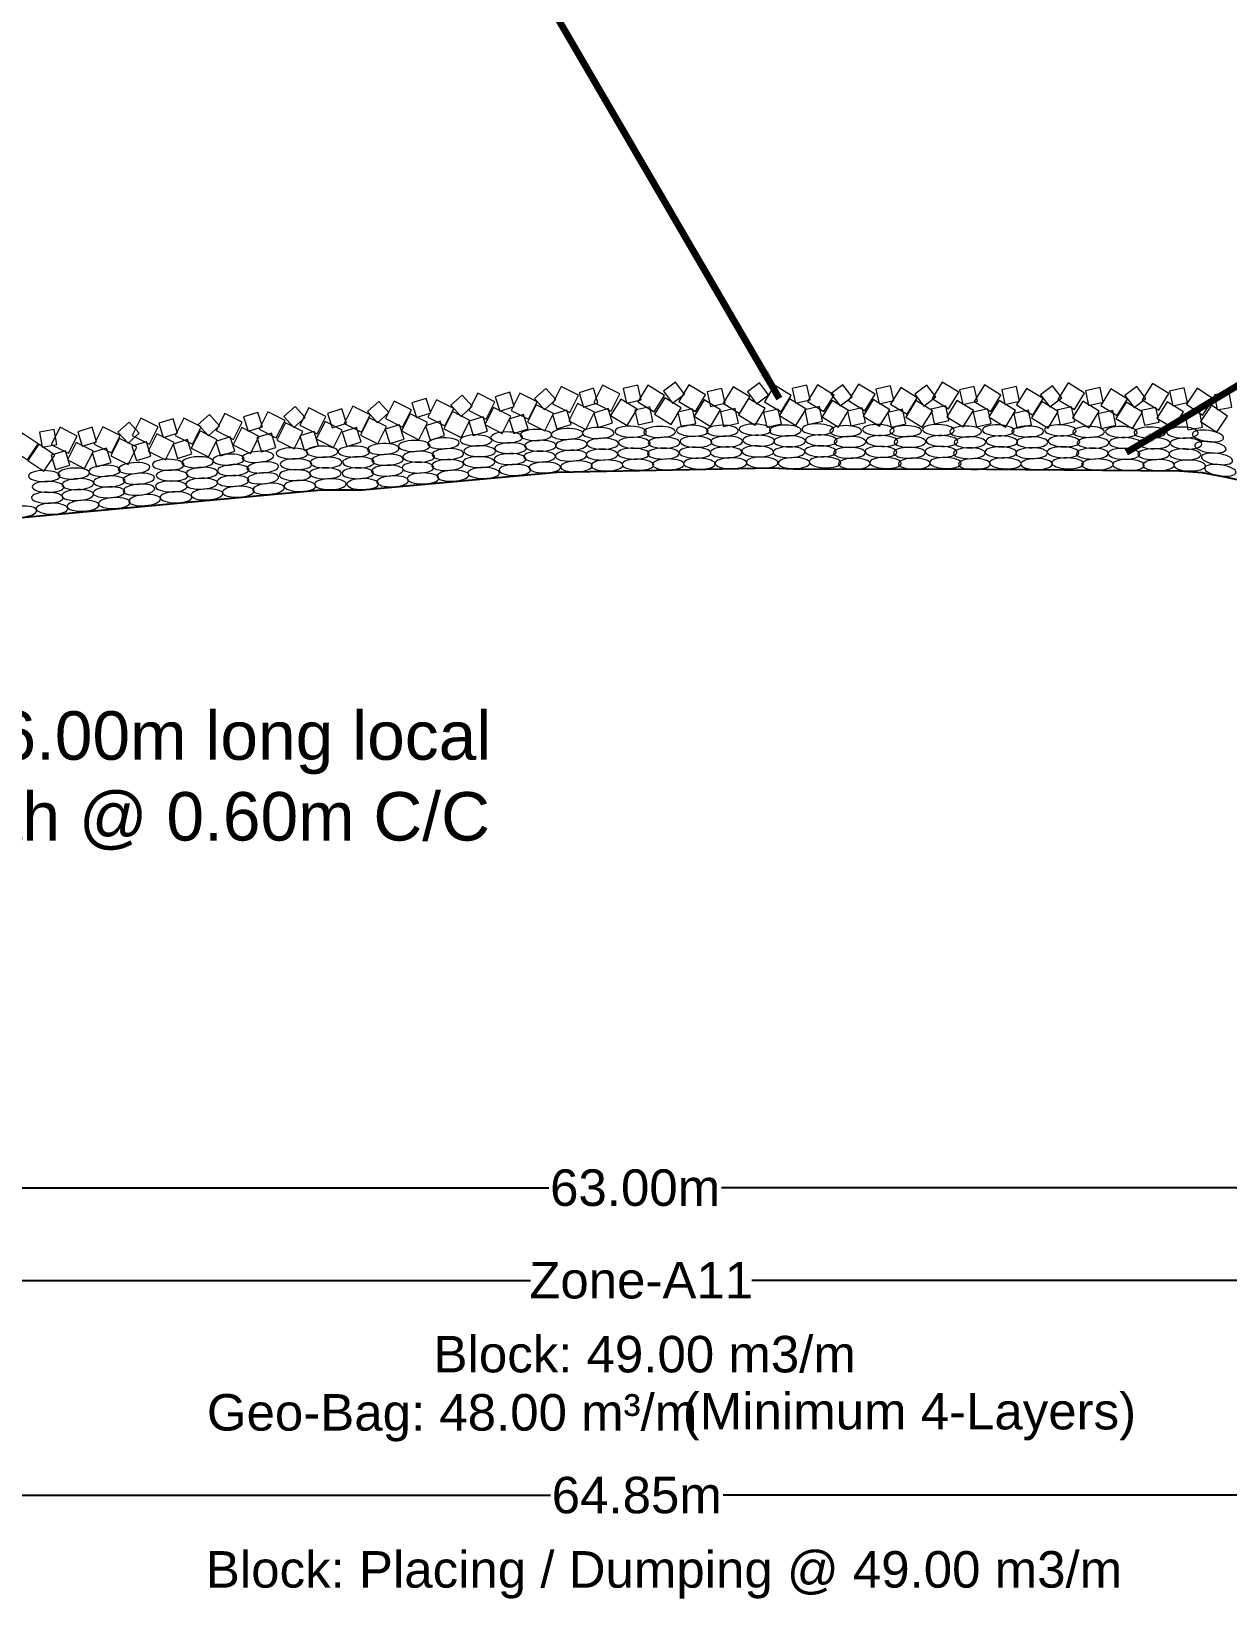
# Model space of a CAD drawing. Header units: inches. Extents: x -885 to 26362, y -28010 to 990.
# Drawn here: x -456.75 to -428.9, y -13298.31 to -13261.82 of the extents above; entities that cross this region are included whole.
import ezdxf

# ---------------------------------------------------------------- set-up
doc = ezdxf.new("R2010")
doc.units = ezdxf.units.IN
doc.header["$MEASUREMENT"] = 0
doc.header["$PDMODE"] = 3
doc.linetypes.add('HIDDEN', pattern=[9.525, 6.35, -3.175])
doc.layers.add('GL', color=3, linetype='HIDDEN')
doc.layers.add('LINE', color=7, linetype='Continuous')
doc.styles.add('dim', font='isocp.shx')
doc.styles.get("Standard").update_dxf_attribs({"font": 'arial.ttf'})
doc.dimstyles.get("Standard").update_dxf_attribs({"dimtxt": 0.18, "dimasz": 0.18, "dimexe": 0.18, "dimexo": 0.0625, "dimgap": 0.09, "dimtad": 0, "dimtih": 1, "dimtoh": 1, "dimdec": 4, "dimzin": 0, "dimdsep": 46, "dimtxsty": 'Standard', "dimcen": 0.09, "dimadec": 0, "dimazin": 0, "dimtfac": 1, "dimtdec": 4, "dimtofl": 0, "dimtmove": 0, "dimatfit": 3, "dimfxl": 1, "dimtolj": 1, "dimtzin": 0, "dimarcsym": 0})
doc.dimstyles.new('STANDARD$0', dxfattribs={"dimscale": 0, "dimtxt": 8, "dimasz": 8, "dimexe": 4, "dimexo": 0, "dimgap": 2, "dimtad": 1, "dimdec": 0, "dimzin": 0, "dimdsep": 46, "dimtxsty": 'dim', "dimblk": 'DOTSMALL', "dimcen": 1, "dimclrd": 6, "dimclre": 6, "dimclrt": 256, "dimadec": 0, "dimazin": 0, "dimtfac": 1, "dimtdec": 0, "dimtix": 1, "dimtofl": 0, "dimtmove": 1, "dimatfit": 3, "dimldrblk": 'DOTSMALL', "dimfxl": 6, "dimtolj": 1, "dimtzin": 0, "dimarcsym": 0})

# ---------------------------------------------------------------- blocks, each defined once
blk = doc.blocks.new('*D99')
at = {"color": 0, "lineweight": -2, "ltscale": 0.5, "transparency": 16777216}
for p, q in [((-476.042, -13280.144), (-476.042, -13280.658)), ((-475.634, -13280.294), (-474.246, -13280.294)), ((-473.839, -13280.144), (-473.839, -13280.658)), ((-473.839, -13280.294), (-473.431, -13280.294))]:
    blk.add_line(p, q, dxfattribs=at)
at = {"color": 0, "linetype": 'Continuous', "ltscale": 0.5, "transparency": 16777216}
for points in [[(-475.634, -13280.226), (-475.634, -13280.362), (-476.042, -13280.294)], [(-474.246, -13280.226), (-474.246, -13280.362), (-473.839, -13280.294)]]:
    blk.add_solid(points, dxfattribs=at)
at = {"layer": 'Defpoints', "color": 0, "linetype": 'ByBlock', "ltscale": 0.5, "transparency": 16777216}
for p in [(4194.63, -9456.344), (4196.13, -9456.344), (4196.13, -9456.357)]:
    blk.add_point(p, dxfattribs=at)
at = {"layer": 'Defpoints', "color": 0, "linetype": 'Continuous', "ltscale": 0.5, "transparency": 16777216}
for p in [(-476.042, -13279.599), (-473.839, -13279.627), (-473.839, -13280.294)]:
    blk.add_point(p, dxfattribs=at)
at = {"layer": 'LINE', "color": 0, "lineweight": -2, "ltscale": 0.5, "transparency": 16777216}
for p, q in [((4193.63, -9456.344), (4191.783, -9456.344)), ((4194.63, -9456.344), (4194.63, -9456.164)), ((4196.13, -9456.344), (4196.13, -9456.164)), ((4197.13, -9456.344), (4198.13, -9456.344))]:
    blk.add_line(p, q, dxfattribs=at)
at = {"layer": 'LINE', "color": 0, "linetype": 'ByBlock', "ltscale": 0.5, "transparency": 16777216}
for points in [[(4193.63, -9456.178), (4193.63, -9456.511), (4194.63, -9456.344)], [(4197.13, -9456.178), (4197.13, -9456.511), (4196.13, -9456.344)]]:
    blk.add_solid(points, dxfattribs=at)
at = {"color": 0, "linetype": 'Continuous', "lineweight": -3, "ltscale": 0.5, "transparency": 16777216, "insert": (-471.465, -13280.294), "char_height": 1, "attachment_point": 5}
blk.add_mtext('\\A1;2.00m', dxfattribs=at)
at = {"layer": 'LINE', "color": 0, "linetype": 'ByBlock', "lineweight": 20, "ltscale": 0.5, "transparency": 16777216, "insert": (4189.275, -9456.344), "char_height": 0.85, "attachment_point": 5}
blk.add_mtext('\\A1;{\\H1.412x;1.50 m}', dxfattribs=at)
blk = doc.blocks.new('*D95')
at = {"color": 0, "lineweight": -2, "ltscale": 0.5, "transparency": 16777216}
for p, q in [((-474.19, -13288.595), (-474.19, -13289.109)), ((-473.19, -13288.745), (-444.699, -13288.745)), ((-412.19, -13288.745), (-440.68, -13288.745)), ((-411.19, -13288.595), (-411.19, -13289.109))]:
    blk.add_line(p, q, dxfattribs=at)
at = {"color": 0, "linetype": 'Continuous', "ltscale": 0.5, "transparency": 16777216}
for points in [[(-473.19, -13288.578), (-473.19, -13288.912), (-474.19, -13288.745)], [(-412.19, -13288.578), (-412.19, -13288.912), (-411.19, -13288.745)]]:
    blk.add_solid(points, dxfattribs=at)
at = {"layer": 'Defpoints', "color": 0, "linetype": 'Continuous', "ltscale": 0.5, "transparency": 16777216}
for p in [(-474.19, -13288.146), (-411.19, -13288.146), (-411.19, -13288.745)]:
    blk.add_point(p, dxfattribs=at)
at = {"color": 0, "linetype": 'Continuous', "lineweight": -3, "ltscale": 0.5, "transparency": 16777216, "insert": (-442.69, -13288.745), "char_height": 0.85, "attachment_point": 5}
blk.add_mtext('\\A1;63.00m', dxfattribs=at)
blk = doc.blocks.new('*D96')
at = {"color": 0, "lineweight": -2, "ltscale": 0.5, "transparency": 16777216}
for p, q in [((-476.04, -13295.901), (-476.04, -13295.537)), ((-411.19, -13295.751), (-411.19, -13296.265)), ((-475.04, -13295.901), (-444.662, -13295.901)), ((-412.19, -13295.901), (-440.642, -13295.901))]:
    blk.add_line(p, q, dxfattribs=at)
at = {"color": 0, "linetype": 'Continuous', "ltscale": 0.5, "transparency": 16777216}
for points in [[(-475.04, -13295.734), (-475.04, -13296.067), (-476.04, -13295.901)], [(-412.19, -13295.734), (-412.19, -13296.067), (-411.19, -13295.901)]]:
    blk.add_solid(points, dxfattribs=at)
at = {"layer": 'Defpoints', "color": 0, "linetype": 'Continuous', "ltscale": 0.5, "transparency": 16777216}
for p in [(-411.19, -13295.215), (-476.04, -13295.985), (-411.19, -13295.901)]:
    blk.add_point(p, dxfattribs=at)
at = {"color": 0, "linetype": 'Continuous', "lineweight": -3, "ltscale": 0.5, "transparency": 16777216, "insert": (-442.652, -13295.901), "char_height": 0.85, "attachment_point": 5}
blk.add_mtext('\\A1;64.85m', dxfattribs=at)
blk = doc.blocks.new('*D97')
at = {"color": 0, "lineweight": -2, "ltscale": 0.5, "transparency": 16777216}
for p, q in [((-411.19, -13290.9), (-411.19, -13290.536)), ((-476.04, -13290.75), (-476.04, -13291.264)), ((-475.04, -13290.9), (-445.126, -13290.9)), ((-412.19, -13290.9), (-439.973, -13290.9))]:
    blk.add_line(p, q, dxfattribs=at)
at = {"color": 0, "linetype": 'Continuous', "ltscale": 0.5, "transparency": 16777216}
for points in [[(-475.04, -13290.733), (-475.04, -13291.067), (-476.04, -13290.9)], [(-412.19, -13290.733), (-412.19, -13291.067), (-411.19, -13290.9)]]:
    blk.add_solid(points, dxfattribs=at)
at = {"layer": 'Defpoints', "color": 0, "linetype": 'Continuous', "ltscale": 0.5, "transparency": 16777216}
for p in [(-476.04, -13289.486), (-476.04, -13290.9), (-411.19, -13290.9)]:
    blk.add_point(p, dxfattribs=at)
at = {"color": 0, "linetype": 'Continuous', "lineweight": -3, "ltscale": 0.5, "transparency": 16777216, "insert": (-442.549, -13290.9), "char_height": 0.85, "attachment_point": 5}
blk.add_mtext('\\A1;Zone-A11', dxfattribs=at)

msp = doc.modelspace()

# ---------------------------------------------------------------- linework, layer by layer
at = {"layer": 'GL'}
msp.add_lwpolyline([(-484.756509, -13266.765755), (-479.756909, -13267.737255), (-478.964909, -13268.189955), (-474.364309, -13268.810255), (-469.544209, -13273.522455), (-464.537409, -13273.612455), (-459.531409, -13273.371355), (-454.524609, -13272.910355), (-449.993609, -13272.493155), (-449.041309, -13272.495455), (-444.511809, -13272.080555), (-439.505809, -13271.986155), (-439.003109, -13272.004255), (-434.499109, -13272.016555), (-430.018609, -13272.051155), (-429.493109, -13272.094255), (-428.964809, -13272.196055), (-424.486209, -13273.137455)], dxfattribs=at)
at = {"layer": 'LINE', "color": 0, "linetype": 'ByBlock', "lineweight": 18, "ltscale": 0.5}
for points in [[(-445.506966, -13270.55721), (-445.61087, -13270.222989), (-445.945092, -13270.326893), (-445.841188, -13270.661114), (-445.506966, -13270.55721)], [(-444.53838, -13270.395638), (-444.772733, -13270.135678), (-445.032692, -13270.370031), (-444.798339, -13270.62999), (-444.53838, -13270.395638)], [(-444.410445, -13270.089757), (-444.613324, -13270.491429), (-444.211652, -13270.694307), (-444.008773, -13270.292636), (-444.410445, -13270.089757)], [(-443.555694, -13270.466299), (-443.659598, -13270.132078), (-443.99382, -13270.235982), (-443.889915, -13270.570203), (-443.555694, -13270.466299)], [(-443.448109, -13270.057447), (-443.650988, -13270.459119), (-443.249316, -13270.661998), (-443.046437, -13270.260326), (-443.448109, -13270.057447)], [(-442.547474, -13270.401549), (-442.623529, -13270.059912), (-442.965165, -13270.135967), (-442.88911, -13270.477604), (-442.547474, -13270.401549)], [(-442.393915, -13270.062379), (-442.629152, -13270.445998), (-442.245533, -13270.681235), (-442.010296, -13270.297616), (-442.393915, -13270.062379)], [(-441.538368, -13270.267886), (-441.750539, -13269.989528), (-442.028897, -13270.201699), (-441.816726, -13270.480057), (-441.538368, -13270.267886)], [(-441.436653, -13270.052088), (-441.67189, -13270.435707), (-441.288271, -13270.670944), (-441.053034, -13270.287325), (-441.436653, -13270.052088)], [(-440.59216, -13270.481455), (-440.668215, -13270.139819), (-441.009852, -13270.215874), (-440.933797, -13270.557511), (-440.59216, -13270.481455)], [(-440.405765, -13270.096607), (-440.641002, -13270.480226), (-440.257383, -13270.715463), (-440.022146, -13270.331844), (-440.405765, -13270.096607)], [(-439.583625, -13270.281455), (-439.795796, -13270.003096), (-440.074155, -13270.215267), (-439.861984, -13270.493625), (-439.583625, -13270.281455)], [(-439.441936, -13270.060632), (-439.677173, -13270.444251), (-439.293554, -13270.679488), (-439.058317, -13270.295869), (-439.441936, -13270.060632)], [(-438.615348, -13270.40077), (-438.691404, -13270.059133), (-439.03304, -13270.135188), (-438.956985, -13270.476825), (-438.615348, -13270.40077)], [(-438.443738, -13270.054042), (-438.678975, -13270.437661), (-438.295356, -13270.672898), (-438.060119, -13270.289279), (-438.443738, -13270.054042)], [(-437.640381, -13270.327974), (-437.852552, -13270.049616), (-438.130911, -13270.261787), (-437.91874, -13270.540145), (-437.640381, -13270.327974)], [(-437.487715, -13270.033656), (-437.722952, -13270.417275), (-437.339333, -13270.652512), (-437.104096, -13270.268893), (-437.487715, -13270.033656)], [(-436.667409, -13270.414471), (-436.743464, -13270.072835), (-437.085101, -13270.14889), (-437.009046, -13270.490526), (-436.667409, -13270.414471)], [(-436.506257, -13270.115468), (-436.741494, -13270.499087), (-436.357875, -13270.734324), (-436.122638, -13270.350705), (-436.506257, -13270.115468)], [(-435.688813, -13270.333133), (-435.900984, -13270.054775), (-436.179343, -13270.266946), (-435.967172, -13270.545304), (-435.688813, -13270.333133)], [(-435.540843, -13269.98724), (-435.77608, -13270.37086), (-435.392461, -13270.606096), (-435.157224, -13270.222477), (-435.540843, -13269.98724)], [(-434.719968, -13270.432828), (-434.796023, -13270.091191), (-435.13766, -13270.167246), (-435.061605, -13270.508883), (-434.719968, -13270.432828)], [(-434.558716, -13270.053528), (-434.793953, -13270.437147), (-434.410334, -13270.672384), (-434.175097, -13270.288765), (-434.558716, -13270.053528)], [(-433.73841, -13270.434343), (-433.814465, -13270.092707), (-434.156101, -13270.168762), (-434.080046, -13270.510399), (-433.73841, -13270.434343)], [(-433.577258, -13270.13534), (-433.812495, -13270.518959), (-433.428876, -13270.754196), (-433.193639, -13270.370577), (-433.577258, -13270.13534)], [(-432.759814, -13270.353005), (-432.971985, -13270.074647), (-433.250344, -13270.286818), (-433.038173, -13270.565176), (-432.759814, -13270.353005)], [(-432.611843, -13270.007113), (-432.84708, -13270.390732), (-432.463461, -13270.625969), (-432.228224, -13270.24235), (-432.611843, -13270.007113)], [(-431.790969, -13270.4527), (-431.867024, -13270.111063), (-432.20866, -13270.187118), (-432.132605, -13270.528755), (-431.790969, -13270.4527)], [(-431.614366, -13270.147592), (-431.849603, -13270.531211), (-431.465984, -13270.766448), (-431.230747, -13270.382829), (-431.614366, -13270.147592)], [(-430.796922, -13270.365258), (-431.009093, -13270.086899), (-431.287452, -13270.29907), (-431.075281, -13270.577429), (-430.796922, -13270.365258)], [(-430.648952, -13270.019365), (-430.884189, -13270.402984), (-430.50057, -13270.638221), (-430.265333, -13270.254602), (-430.648952, -13270.019365)], [(-429.828077, -13270.464952), (-429.904132, -13270.123316), (-430.245769, -13270.199371), (-430.169714, -13270.541007), (-429.828077, -13270.464952)], [(-429.60207, -13270.131059), (-429.852756, -13270.504765), (-429.47905, -13270.755451), (-429.228364, -13270.381745), (-429.60207, -13270.131059)], [(-428.797039, -13270.567771), (-428.859098, -13270.223316), (-429.203552, -13270.285376), (-429.141493, -13270.62983), (-428.797039, -13270.567771)], [(-450.373472, -13270.811861), (-450.607825, -13270.551902), (-450.867784, -13270.786254), (-450.633432, -13271.046214), (-450.373472, -13270.811861)], [(-450.289856, -13270.588426), (-450.492735, -13270.990098), (-450.091063, -13271.192977), (-449.888185, -13270.791305), (-450.289856, -13270.588426)], [(-449.258801, -13270.547983), (-449.461679, -13270.949654), (-449.060008, -13271.152533), (-448.857129, -13270.750861), (-449.258801, -13270.547983)], [(-448.42622, -13270.697658), (-448.660573, -13270.437699), (-448.920532, -13270.672051), (-448.686179, -13270.932011), (-448.42622, -13270.697658)], [(-448.301199, -13270.432834), (-448.504077, -13270.834506), (-448.102406, -13271.037385), (-447.899527, -13270.635713), (-448.301199, -13270.432834)], [(-447.44943, -13270.703815), (-447.553334, -13270.369593), (-447.887555, -13270.473497), (-447.783651, -13270.807719), (-447.44943, -13270.703815)], [(-447.316337, -13270.401378), (-447.519216, -13270.80305), (-447.117544, -13271.005929), (-446.914666, -13270.604257), (-447.316337, -13270.401378)], [(-446.483757, -13270.551054), (-446.718109, -13270.291095), (-446.978069, -13270.525447), (-446.743716, -13270.785407), (-446.483757, -13270.551054)], [(-446.355822, -13270.245173), (-446.558701, -13270.646845), (-446.157029, -13270.849724), (-445.95415, -13270.448052), (-446.355822, -13270.245173)], [(-445.985259, -13270.576209), (-446.188138, -13270.977881), (-445.786466, -13271.18076), (-445.583587, -13270.779088), (-445.985259, -13270.576209)], [(-445.370961, -13270.245962), (-445.573839, -13270.647634), (-445.172168, -13270.850513), (-444.969289, -13270.448841), (-445.370961, -13270.245962)], [(-444.993423, -13270.519164), (-445.196302, -13270.920836), (-444.79463, -13271.123715), (-444.591752, -13270.722043), (-444.993423, -13270.519164)], [(-444.033987, -13270.485299), (-444.236865, -13270.88697), (-443.835194, -13271.089849), (-443.632315, -13270.688177), (-444.033987, -13270.485299)], [(-443.217183, -13270.938815), (-443.321087, -13270.604593), (-443.655308, -13270.708498), (-443.551404, -13271.042719), (-443.217183, -13270.938815)], [(-443.025708, -13270.381134), (-443.260945, -13270.764753), (-442.877326, -13270.99999), (-442.642089, -13270.616371), (-443.025708, -13270.381134)], [(-442.275651, -13270.907134), (-442.351706, -13270.565498), (-442.693343, -13270.641553), (-442.617288, -13270.98319), (-442.275651, -13270.907134)], [(-442.002031, -13270.353557), (-442.237268, -13270.737176), (-441.853649, -13270.972413), (-441.618412, -13270.588794), (-442.002031, -13270.353557)], [(-441.084195, -13270.399492), (-441.319432, -13270.783111), (-440.935813, -13271.018348), (-440.700576, -13270.634729), (-441.084195, -13270.399492)], [(-440.287502, -13270.941363), (-440.363557, -13270.599726), (-440.705193, -13270.675781), (-440.629138, -13271.017418), (-440.287502, -13270.941363)], [(-440.047289, -13270.367125), (-440.282526, -13270.750744), (-439.898907, -13270.985981), (-439.66367, -13270.602362), (-440.047289, -13270.367125)], [(-439.093583, -13270.380355), (-439.32882, -13270.763974), (-438.945201, -13270.999211), (-438.709964, -13270.615592), (-439.093583, -13270.380355)], [(-438.325474, -13270.898798), (-438.401529, -13270.557161), (-438.743166, -13270.633216), (-438.667111, -13270.974853), (-438.325474, -13270.898798)], [(-438.104045, -13270.413645), (-438.339282, -13270.797264), (-437.955663, -13271.032501), (-437.720426, -13270.648882), (-438.104045, -13270.413645)], [(-437.330083, -13270.931034), (-437.406138, -13270.589397), (-437.747775, -13270.665452), (-437.67172, -13271.007089), (-437.330083, -13270.931034)], [(-437.145643, -13270.394056), (-437.38088, -13270.777675), (-436.997261, -13271.012912), (-436.762024, -13270.629293), (-437.145643, -13270.394056)], [(-436.152477, -13270.418804), (-436.387714, -13270.802423), (-436.004095, -13271.03766), (-435.768858, -13270.654041), (-436.152477, -13270.418804)], [(-435.383211, -13270.884619), (-435.459266, -13270.542982), (-435.800902, -13270.619037), (-435.724847, -13270.960674), (-435.383211, -13270.884619)], [(-435.198202, -13270.412413), (-435.433439, -13270.796032), (-435.04982, -13271.031269), (-434.814583, -13270.64765), (-435.198202, -13270.412413)], [(-434.216644, -13270.413929), (-434.451881, -13270.797548), (-434.068262, -13271.032785), (-433.833025, -13270.649166), (-434.216644, -13270.413929)], [(-433.223477, -13270.438676), (-433.458714, -13270.822295), (-433.075095, -13271.057532), (-432.839858, -13270.673913), (-433.223477, -13270.438676)], [(-432.454211, -13270.904491), (-432.530266, -13270.562854), (-432.871903, -13270.638909), (-432.795848, -13270.980546), (-432.454211, -13270.904491)], [(-432.269203, -13270.432285), (-432.50444, -13270.815904), (-432.120821, -13271.051141), (-431.885584, -13270.667522), (-432.269203, -13270.432285)], [(-431.260586, -13270.450928), (-431.495823, -13270.834547), (-431.112203, -13271.069784), (-430.876967, -13270.686165), (-431.260586, -13270.450928)], [(-430.49132, -13270.916743), (-430.567375, -13270.575106), (-430.909011, -13270.651161), (-430.832956, -13270.992798), (-430.49132, -13270.916743)], [(-430.306311, -13270.444537), (-430.541548, -13270.828156), (-430.157929, -13271.063393), (-429.922692, -13270.679774), (-430.306311, -13270.444537)], [(-429.274042, -13270.527869), (-429.524728, -13270.901576), (-429.151022, -13271.152262), (-428.900336, -13270.778555), (-429.274042, -13270.527869)], [(-454.236709, -13271.176531), (-454.471062, -13270.916571), (-454.731021, -13271.150924), (-454.496669, -13271.410883), (-454.236709, -13271.176531)], [(-454.196701, -13270.828206), (-454.39958, -13271.229878), (-453.997908, -13271.432757), (-453.795029, -13271.031085), (-454.196701, -13270.828206)], [(-453.344473, -13271.174633), (-453.448378, -13270.840412), (-453.782599, -13270.944316), (-453.678695, -13271.278537), (-453.344473, -13271.174633)], [(-453.196751, -13270.827737), (-453.39963, -13271.229409), (-452.997958, -13271.432287), (-452.795079, -13271.030616), (-453.196751, -13270.827737)], [(-452.365335, -13271.001914), (-452.599687, -13270.741955), (-452.859647, -13270.976307), (-452.625294, -13271.236267), (-452.365335, -13271.001914)], [(-452.242983, -13270.715527), (-452.445861, -13271.117198), (-452.04419, -13271.320077), (-451.841311, -13270.918405), (-452.242983, -13270.715527)], [(-451.368161, -13271.028091), (-451.472065, -13270.69387), (-451.806286, -13270.797774), (-451.702382, -13271.131995), (-451.368161, -13271.028091)], [(-451.243026, -13270.677438), (-451.445905, -13271.079109), (-451.044233, -13271.281988), (-450.841355, -13270.880316), (-451.243026, -13270.677438)], [(-450.828515, -13270.935388), (-451.031394, -13271.33706), (-450.629722, -13271.539938), (-450.426844, -13271.138266), (-450.828515, -13270.935388)], [(-449.910012, -13270.905655), (-450.112891, -13271.307327), (-449.711219, -13271.510206), (-449.50834, -13271.108534), (-449.910012, -13270.905655)], [(-449.412902, -13270.946861), (-449.516806, -13270.61264), (-449.851027, -13270.716544), (-449.747123, -13271.050765), (-449.412902, -13270.946861)], [(-448.881263, -13270.821185), (-449.084142, -13271.222857), (-448.68247, -13271.425735), (-448.479592, -13271.024064), (-448.881263, -13270.821185)], [(-447.927722, -13270.722814), (-448.130601, -13271.124486), (-447.728929, -13271.327364), (-447.52605, -13270.925692), (-447.927722, -13270.722814)], [(-447.128976, -13271.233541), (-447.23288, -13270.899319), (-447.567101, -13271.003223), (-447.463197, -13271.337445), (-447.128976, -13271.233541)], [(-446.9388, -13270.674581), (-447.141679, -13271.076252), (-446.740007, -13271.279131), (-446.537128, -13270.877459), (-446.9388, -13270.674581)], [(-446.124896, -13271.126541), (-446.2288, -13270.792319), (-446.563021, -13270.896223), (-446.459117, -13271.230445), (-446.124896, -13271.126541)], [(-445.183599, -13271.078124), (-445.287503, -13270.743903), (-445.621724, -13270.847807), (-445.51782, -13271.182028), (-445.183599, -13271.078124)], [(-444.179519, -13270.971124), (-444.283423, -13270.636903), (-444.617644, -13270.740807), (-444.51374, -13271.075028), (-444.179519, -13270.971124)], [(-441.279021, -13270.949466), (-441.355076, -13270.607829), (-441.696713, -13270.683884), (-441.620658, -13271.025521), (-441.279021, -13270.949466)], [(-439.284304, -13270.958011), (-439.360359, -13270.616374), (-439.701996, -13270.692429), (-439.625941, -13271.034066), (-439.284304, -13270.958011)], [(-436.387994, -13270.960223), (-436.464049, -13270.618587), (-436.805686, -13270.694642), (-436.72963, -13271.036278), (-436.387994, -13270.960223)], [(-434.401084, -13270.950906), (-434.477139, -13270.609269), (-434.818775, -13270.685324), (-434.74272, -13271.026961), (-434.401084, -13270.950906)], [(-433.458995, -13270.980095), (-433.53505, -13270.638459), (-433.876686, -13270.714514), (-433.800631, -13271.05615), (-433.458995, -13270.980095)], [(-431.496103, -13270.992348), (-431.572158, -13270.650711), (-431.913794, -13270.726766), (-431.837739, -13271.068403), (-431.496103, -13270.992348)], [(-429.481166, -13271.034119), (-429.543225, -13270.689665), (-429.887679, -13270.751724), (-429.82562, -13271.096178), (-429.481166, -13271.034119)], [(-456.960838, -13271.175709), (-457.211524, -13271.549416), (-456.837818, -13271.800102), (-456.587132, -13271.426395), (-456.960838, -13271.175709)], [(-456.151621, -13271.436092), (-456.21368, -13271.091637), (-456.558134, -13271.153697), (-456.496075, -13271.498151), (-456.151621, -13271.436092)], [(-456.079852, -13271.039819), (-456.282731, -13271.44149), (-455.881059, -13271.644369), (-455.67818, -13271.242697), (-456.079852, -13271.039819)], [(-455.227269, -13271.374327), (-455.331173, -13271.040106), (-455.665395, -13271.14401), (-455.561491, -13271.478231), (-455.227269, -13271.374327)], [(-455.079547, -13271.027431), (-455.282426, -13271.429103), (-454.880754, -13271.631981), (-454.677875, -13271.23031), (-455.079547, -13271.027431)], [(-454.691753, -13271.300057), (-454.894631, -13271.701729), (-454.49296, -13271.904607), (-454.290081, -13271.502936), (-454.691753, -13271.300057)], [(-453.822766, -13271.193632), (-454.025645, -13271.595304), (-453.623973, -13271.798183), (-453.421094, -13271.396511), (-453.822766, -13271.193632)], [(-453.009389, -13271.659899), (-453.113294, -13271.325678), (-453.447515, -13271.429582), (-453.343611, -13271.763803), (-453.009389, -13271.659899)], [(-452.820378, -13271.12544), (-453.023257, -13271.527112), (-452.621585, -13271.729991), (-452.418706, -13271.328319), (-452.820378, -13271.12544)], [(-452.012057, -13271.596894), (-452.115961, -13271.262673), (-452.450182, -13271.366577), (-452.346278, -13271.700798), (-452.012057, -13271.596894)], [(-451.846453, -13271.04709), (-452.049332, -13271.448762), (-451.64766, -13271.651641), (-451.444781, -13271.249969), (-451.846453, -13271.04709)], [(-451.055665, -13271.5096), (-451.159569, -13271.175378), (-451.49379, -13271.279282), (-451.389886, -13271.613504), (-451.055665, -13271.5096)], [(-450.05893, -13271.469794), (-450.162834, -13271.135572), (-450.497056, -13271.239476), (-450.393152, -13271.573698), (-450.05893, -13271.469794)], [(-449.071439, -13271.380145), (-449.175343, -13271.045923), (-449.509564, -13271.149827), (-449.40566, -13271.484049), (-449.071439, -13271.380145)], [(-448.070273, -13271.314202), (-448.174177, -13270.97998), (-448.508398, -13271.083885), (-448.404494, -13271.418106), (-448.070273, -13271.314202)], [(-456.576422, -13271.435331), (-456.827108, -13271.809038), (-456.453401, -13272.059724), (-456.202715, -13271.686017), (-456.576422, -13271.435331)], [(-455.848926, -13271.921186), (-455.95283, -13271.586965), (-456.287051, -13271.690869), (-456.183147, -13272.02509), (-455.848926, -13271.921186)], [(-455.705562, -13271.393326), (-455.90844, -13271.794998), (-455.506769, -13271.997877), (-455.30389, -13271.596205), (-455.705562, -13271.393326)], [(-454.892185, -13271.859593), (-454.996089, -13271.525372), (-455.330311, -13271.629276), (-455.226407, -13271.963497), (-454.892185, -13271.859593)], [(-453.965775, -13271.709574), (-454.069679, -13271.375352), (-454.4039, -13271.479256), (-454.299996, -13271.813478), (-453.965775, -13271.709574)]]:
    msp.add_lwpolyline(points, dxfattribs=at)
at = {"layer": 'LINE', "color": 7, "lineweight": 9, "ltscale": 0.5, "extrusion": (0, 0, -1)}
for centre, major_axis in [((-439.89857, -13271.091877), (0.367812, -0.010688)), ((-438.436658, -13271.087154), (0.367812, -0.010688)), ((-437.027806, -13271.101096), (0.367812, -0.010688)), ((-435.631568, -13271.101172), (0.367812, -0.010688)), ((-447.152325, -13271.413642), (0.367638, 0.015556)), ((-446.397125, -13271.344123), (0.36796, -0.002199)), ((-445.681294, -13271.274857), (0.367958, 0.002541)), ((-444.999237, -13271.218156), (0.367958, 0.002541)), ((-444.276317, -13271.195848), (0.367638, 0.015556)), ((-444.174566, -13271.446815), (0.367638, 0.015556)), ((-443.550522, -13271.170535), (0.367958, 0.002541)), ((-443.448771, -13271.421503), (0.367958, 0.002541)), ((-442.790654, -13271.142998), (0.367812, -0.010688)), ((-442.70705, -13271.40058), (0.367812, -0.010688)), ((-442.11843, -13271.147298), (0.367958, 0.002541)), ((-442.016679, -13271.398266), (0.367958, 0.002541)), ((-441.358563, -13271.119761), (0.367812, -0.010688)), ((-441.274959, -13271.377343), (0.367812, -0.010688)), ((-440.658438, -13271.119414), (0.367958, 0.002541)), ((-440.556687, -13271.370381), (0.367958, 0.002541)), ((-439.814966, -13271.349458), (0.367812, -0.010688)), ((-439.196526, -13271.114691), (0.367958, 0.002541)), ((-439.094775, -13271.365658), (0.367958, 0.002541)), ((-438.353054, -13271.344736), (0.367812, -0.010688)), ((-437.787674, -13271.128633), (0.367958, 0.002541)), ((-437.685923, -13271.379601), (0.367958, 0.002541)), ((-436.944202, -13271.358678), (0.367812, -0.010688)), ((-436.391435, -13271.128709), (0.367958, 0.002541)), ((-436.289684, -13271.379676), (0.367958, 0.002541)), ((-435.547964, -13271.358753), (0.367812, -0.010688)), ((-434.996533, -13271.138004), (0.367958, 0.002541)), ((-434.894782, -13271.388971), (0.367958, 0.002541)), ((-434.236666, -13271.110467), (0.367812, -0.010688)), ((-434.153062, -13271.368048), (0.367812, -0.010688)), ((-433.548366, -13271.137777), (0.367958, 0.002541)), ((-433.446615, -13271.388745), (0.367958, 0.002541)), ((-432.788499, -13271.11024), (0.367812, -0.010688)), ((-432.704895, -13271.367822), (0.367812, -0.010688)), ((-432.130225, -13271.147072), (0.367958, 0.002541)), ((-432.028474, -13271.398039), (0.367958, 0.002541)), ((-431.370357, -13271.147419), (0.367812, -0.010688)), ((-431.286753, -13271.405001), (0.367812, -0.010688)), ((-430.707423, -13271.161014), (0.367958, 0.002541)), ((-430.605672, -13271.411982), (0.367958, 0.002541)), ((-429.947555, -13271.161362), (0.367812, -0.010688)), ((-429.863951, -13271.418943), (0.367812, -0.010688)), ((-429.353083, -13271.241559), (0.364508, -0.050336)), ((-452.158066, -13271.789524), (0.367622, 0.015923)), ((-451.471403, -13271.727274), (0.366829, 0.028918)), ((-450.676227, -13271.646838), (0.36796, -0.002199)), ((-449.976985, -13271.606588), (0.367958, 0.002541)), ((-449.232718, -13271.603754), (0.367958, 0.002541)), ((-448.555419, -13271.544146), (0.367638, 0.015556)), ((-448.453668, -13271.795114), (0.367638, 0.015556)), ((-447.829624, -13271.47325), (0.367958, 0.002541)), ((-447.727873, -13271.724217), (0.367958, 0.002541)), ((-447.050575, -13271.664609), (0.367638, 0.015556)), ((-446.308277, -13271.596178), (0.36796, -0.002199)), ((-445.603929, -13271.778609), (0.367958, 0.002541)), ((-445.589206, -13271.525746), (0.367958, 0.002541)), ((-444.91221, -13271.721987), (0.367958, 0.002541)), ((-444.897486, -13271.469123), (0.367958, 0.002541)), ((-444.180335, -13271.700041), (0.367638, 0.015556)), ((-443.463494, -13271.674366), (0.367958, 0.002541)), ((-442.730854, -13271.652751), (0.367812, -0.010688)), ((-442.031403, -13271.651129), (0.367958, 0.002541)), ((-441.298762, -13271.629514), (0.367812, -0.010688)), ((-440.571411, -13271.623245), (0.367958, 0.002541)), ((-439.83877, -13271.601629), (0.367812, -0.010688)), ((-439.109499, -13271.618522), (0.367958, 0.002541)), ((-438.376858, -13271.596906), (0.367812, -0.010688)), ((-437.700647, -13271.632464), (0.367958, 0.002541)), ((-436.968006, -13271.610849), (0.367812, -0.010688)), ((-436.304408, -13271.63254), (0.367958, 0.002541)), ((-435.571767, -13271.610924), (0.367812, -0.010688)), ((-434.909506, -13271.641834), (0.367958, 0.002541)), ((-434.176865, -13271.620219), (0.367812, -0.010688)), ((-433.461339, -13271.641608), (0.367958, 0.002541)), ((-432.728698, -13271.619993), (0.367812, -0.010688)), ((-432.043198, -13271.650903), (0.367958, 0.002541)), ((-431.310557, -13271.657172), (0.367812, -0.010688)), ((-430.620395, -13271.664845), (0.367958, 0.002541)), ((-429.887754, -13271.671114), (0.367812, -0.010688)), ((-429.297986, -13271.503073), (0.364508, -0.050336)), ((-429.143393, -13271.774167), (0.364508, -0.050336)), ((-456.446547, -13272.174016), (0.36796, -0.002199)), ((-455.76331, -13272.115648), (0.367622, 0.015923)), ((-455.043192, -13272.053022), (0.367622, 0.015923)), ((-454.356529, -13271.990773), (0.366829, 0.028918)), ((-453.561421, -13271.910517), (0.36796, -0.002199)), ((-453.472573, -13272.162572), (0.36796, -0.002199)), ((-452.878184, -13271.85215), (0.367622, 0.015923)), ((-452.777031, -13272.099523), (0.367622, 0.015923)), ((-452.047254, -13272.036624), (0.367622, 0.015923)), ((-451.360591, -13271.974374), (0.366829, 0.028918)), ((-450.605358, -13272.151545), (0.36796, -0.002199)), ((-450.587379, -13271.898892), (0.36796, -0.002199)), ((-449.899621, -13272.11034), (0.367958, 0.002541)), ((-449.884898, -13271.857476), (0.367958, 0.002541)), ((-449.145691, -13272.107585), (0.367958, 0.002541)), ((-449.130967, -13271.854722), (0.367958, 0.002541)), ((-448.459437, -13272.04834), (0.367638, 0.015556)), ((-447.742597, -13271.977081), (0.367958, 0.002541)), ((-447.056344, -13271.917835), (0.367638, 0.015556)), ((-446.932193, -13272.166906), (0.367638, 0.015556)), ((-446.326256, -13271.848831), (0.36796, -0.002199)), ((-446.214267, -13272.103601), (0.36796, -0.002199)), ((-445.488667, -13272.031916), (0.367958, 0.002541)), ((-444.796948, -13271.975293), (0.367958, 0.002541)), ((-444.056184, -13271.949112), (0.367638, 0.015556)), ((-443.348232, -13271.927672), (0.367958, 0.002541)), ((-442.624771, -13271.910036), (0.367812, -0.010688)), ((-441.916141, -13271.904435), (0.367958, 0.002541)), ((-441.19268, -13271.886799), (0.367812, -0.010688)), ((-440.456149, -13271.876551), (0.367958, 0.002541)), ((-439.732688, -13271.858915), (0.367812, -0.010688)), ((-438.994237, -13271.871828), (0.367958, 0.002541)), ((-438.270776, -13271.854192), (0.367812, -0.010688)), ((-437.585385, -13271.88577), (0.367958, 0.002541)), ((-436.861924, -13271.868134), (0.367812, -0.010688)), ((-436.189146, -13271.885846), (0.367958, 0.002541)), ((-435.465685, -13271.86821), (0.367812, -0.010688)), ((-434.794244, -13271.895141), (0.367958, 0.002541)), ((-434.070783, -13271.877505), (0.367812, -0.010688)), ((-433.346077, -13271.894914), (0.367958, 0.002541)), ((-432.622616, -13271.877278), (0.367812, -0.010688)), ((-431.927936, -13271.904209), (0.367958, 0.002541)), ((-431.204475, -13271.914457), (0.367812, -0.010688)), ((-430.505133, -13271.918151), (0.367958, 0.002541)), ((-429.781672, -13271.9284), (0.367812, -0.010688)), ((-429.06571, -13272.041402), (0.364508, -0.050336)), ((-456.357699, -13272.42607), (0.36796, -0.002199)), ((-455.662157, -13272.363022), (0.367622, 0.015923)), ((-454.937895, -13272.553354), (0.367622, 0.015923)), ((-454.932379, -13272.300122), (0.367622, 0.015923)), ((-454.245717, -13272.237873), (0.366829, 0.028918)), ((-454.242271, -13272.491141), (0.366829, 0.028918)), ((-453.490553, -13272.415225), (0.36796, -0.002199)), ((-452.782547, -13272.352755), (0.367622, 0.015923)), ((-452.05277, -13272.289855), (0.367622, 0.015923)), ((-451.92837, -13272.538801), (0.367622, 0.015923)), ((-451.357145, -13272.227643), (0.366829, 0.028918)), ((-451.224017, -13272.472032), (0.366829, 0.028918)), ((-450.493369, -13272.406315), (0.36796, -0.002199)), ((-449.784359, -13272.363646), (0.367958, 0.002541)), ((-449.030429, -13272.360891), (0.367958, 0.002541)), ((-448.335287, -13272.29741), (0.367638, 0.015556)), ((-447.627335, -13272.230387), (0.367958, 0.002541)), ((-456.375678, -13272.678723), (0.36796, -0.002199)), ((-455.667673, -13272.616253), (0.367622, 0.015923)), ((-455.543273, -13272.865199), (0.367622, 0.015923)), ((-454.813496, -13272.8023), (0.367622, 0.015923)), ((-454.109142, -13272.735531), (0.366829, 0.028918)), ((-453.378563, -13272.669995), (0.36796, -0.002199)), ((-452.658148, -13272.601701), (0.367622, 0.015923)), ((-456.989572, -13273.004416), (0.366829, 0.028918)), ((-456.263689, -13272.933493), (0.36796, -0.002199))]:
    msp.add_ellipse(centre, major_axis=major_axis, ratio=0.34736681, dxfattribs=at)

# ---------------------------------------------------------------- texts
at = {"color": 7, "lineweight": 30, "ltscale": 0.18, "insert": (-447.383867, -13292.190005), "char_height": 0.85, "width": 20.43268561, "attachment_point": 1}
msp.add_mtext('\\A1;Block: 49.00 m3/m ', dxfattribs=at)
at = {"color": 0, "linetype": 'Continuous', "lineweight": -3, "ltscale": 0.5, "char_height": 0.85, "attachment_point": 1}
for s, insert, width in [('Geo-Bag: 48.00 m³/m', (-452.660627, -13293.544594), 33.94129816), ('(Minimum 4-Layers)', (-441.582581, -13293.51689), 33.94129816), ('\\A1;Block: Placing / Dumping @ 49.00 m3/m ', (-452.684082, -13297.200537), 26.32773935)]:
    msp.add_mtext(s, dxfattribs=dict(at, insert=insert, width=width))
at = {"layer": 'LINE', "color": 0, "linetype": 'ByBlock', "lineweight": -3, "ltscale": 0.5, "insert": (-457.07664, -13277.6502), "char_height": 1.12832336, "width": 48.90917205, "attachment_point": 2}
msp.add_mtext('15-18cm dia & 6.00m long local\\Phard wood bullah @ 0.60m C/C ', dxfattribs=at)

# ---------------------------------------------------------------- dimensions: what is measured, and where the dimension line sits
at = {"color": 0, "linetype": 'Continuous', "lineweight": -3, "ltscale": 0.5}
for base, p1, p2, text, override, picture, middle in [((-473.838776, -13280.294211), (-476.041708, -13279.59858), (-473.838776, -13279.627478), '2.00m', {"dimscale": 1, "dimtxt": 1, "dimasz": 0.4075, "dimexe": 0.364, "dimexo": 0.219, "dimgap": 0.09, "dimtad": 0, "dimdec": 2, "dimpost": 'm', "dimtxsty": 'Standard', "dimcen": 0.09, "dimclrd": 0, "dimclre": 0, "dimclrt": 0, "dimtdec": 2, "dimtix": 0, "dimtmove": 0, "dimfxl": 0.15, "dimfxlon": 1}, '*D99', (-471.465424, -13280.294211)), ((-476.039599, -13290.900084), (-411.189599, -13290.900084), (-476.039599, -13289.48594), 'Zone-A11', {"dimscale": 1, "dimtxt": 0.85, "dimasz": 1, "dimexe": 0.364, "dimexo": 0.219, "dimgap": 0.09, "dimtad": 0, "dimdec": 2, "dimpost": 'm', "dimtxsty": 'Standard', "dimcen": 0.09, "dimclrd": 0, "dimclre": 0, "dimclrt": 0, "dimtix": 0, "dimtmove": 0, "dimfxl": 0.15, "dimfxlon": 1}, '*D97', (-442.549405, -13290.900084))]:
    dim = msp.add_linear_dim(base=base, p1=p1, p2=p2, text=text, dimstyle='STANDARD$0', override=override, dxfattribs=at)
    dim.commit()
    dim.dimension.update_dxf_attribs({"geometry": picture, "text_midpoint": middle, "dimtype": 160})
dim = msp.add_linear_dim(base=(-411.189599, -13288.745093), p1=(-474.189599, -13288.145941), p2=(-411.189599, -13288.145941), dimstyle='STANDARD$0', override={"dimscale": 1, "dimtxt": 0.85, "dimasz": 1, "dimexe": 0.364, "dimexo": 0.219, "dimgap": 0.09, "dimtad": 0, "dimdec": 2, "dimpost": 'm', "dimtxsty": 'Standard', "dimcen": 0.09, "dimclrd": 0, "dimclre": 0, "dimclrt": 0, "dimtix": 0, "dimtmove": 0, "dimfxl": 0.15, "dimfxlon": 1}, dxfattribs=at)
dim.commit()
dim.dimension.update_dxf_attribs({"geometry": '*D95', "text_midpoint": (-442.689599, -13288.745093)})
dim = msp.add_linear_dim(base=(-411.189599, -13295.900639), p1=(-476.039599, -13295.9853), p2=(-411.189599, -13295.215435), dimstyle='STANDARD$0', override={"dimscale": 1, "dimtxt": 0.85, "dimasz": 1, "dimexe": 0.364, "dimexo": 0.219, "dimgap": 0.09, "dimtad": 0, "dimdec": 2, "dimpost": 'm', "dimtxsty": 'Standard', "dimcen": 0.09, "dimclrd": 0, "dimclre": 0, "dimclrt": 0, "dimtix": 0, "dimtmove": 0, "dimfxl": 0.15, "dimfxlon": 1}, dxfattribs=at)
dim.commit()
dim.dimension.update_dxf_attribs({"geometry": '*D96', "text_midpoint": (-442.651804, -13295.900639), "dimtype": 160})
at = {"layer": 'LINE', "color": 0, "linetype": 'ByBlock', "lineweight": 20, "ltscale": 0.5}
dim = msp.add_linear_dim(base=(4196.12982, -9456.344223), p1=(4194.62982, -9456.344223), p2=(4196.12982, -9456.357156), text='{\\H1.412x;1.50 m}', dimstyle='Standard', override={"dimtxt": 0.85, "dimasz": 1, "dimdec": 2, "dimlfac": 1, "dimpost": 'm', "dimfxl": 0.15, "dimfxlon": 1}, dxfattribs=at)
dim.commit()
dim.dimension.update_dxf_attribs({"geometry": '*D99', "text_midpoint": (4189.275269, -9456.344223), "dimtype": 160})

# ---------------------------------------------------------------- leaders
at = {"layer": 'LINE', "color": 7, "lineweight": 13, "ltscale": 0.5}
for points in [[(-472.289599, -13270.767255), (-448.791606, -13254.136697), (-443.914027, -13254.147794)], [(-439.330938, -13270.368894), (-448.791606, -13254.136697)], [(-431.252291, -13271.616071), (-415.962644, -13262.456955), (-412.595446, -13262.449163)]]:
    msp.add_leader(points, dimstyle='Standard', override={"dimtxt": 0.9, "dimasz": 0.7, "dimclrd": 7, "dimclre": 7, "dimclrt": 7, "dimlwd": 65535, "dimlwe": 65535}, dxfattribs=at)

doc.saveas('drawing.dxf')
